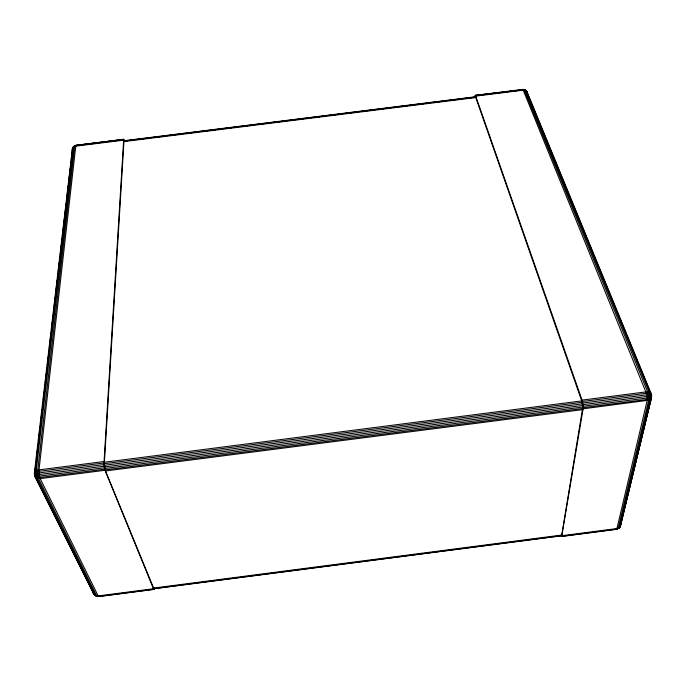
<?xml version="1.0" encoding="UTF-8"?>
<svg xmlns="http://www.w3.org/2000/svg" width="686" height="686" viewBox="0 0 686 686"><rect width="100%" height="100%" fill="white"/><g stroke="black" fill="none" stroke-linecap="round" stroke-linejoin="round"><path stroke-width="1.03" d="M474.892 97.352L475.449 95.311L522.655 89.412L524.962 89.746L526.865 91.367L651.503 394.381L651.649 396.268L620.787 524.67L620.616 523.324L620.376 524.361M154.419 588.631L153.998 589.42L153.45 588.742L105.009 470.279L103.886 464.576L123.694 139.318L124.663 141.162M104.306 463.685L124.003 140.733L475.492 96.76L581.702 400.916L582.843 407.038L561.62 535.817L153.913 588.768L105.507 470.973L104.306 463.685L582.114 402.296M560.959 535.174L561.697 536.469L616.38 529.369L620.024 527.148L651.503 397.503L651.383 394.021L649.085 392.006L646.135 391.877L582.054 400.11L475.449 95.311M123.694 139.318L76.086 145.269L73.916 146.169L72.459 148.219L34.326 473.314L35.106 476.727L94.668 595.371L98.784 596.588L153.998 589.42M103.843 461.541L39.016 469.867L36.144 470.75L34.472 473.091L35.106 476.727L94.428 595.011L97.395 596.58L95.474 595.628L37.173 478.322L36.058 472.011L73.745 146.435L76.343 145.286L123.892 139.335M561.697 536.469L583.1 408.822L583.057 404.663L582.054 400.11M93.596 592.455L93.365 593.201L34.634 475.57L34.514 472.362M34.943 471.085L35.32 467.895M35.689 464.714L36.066 461.524M36.307 459.406L36.684 456.216M37.053 453.034L37.43 449.845M37.67 447.726L38.047 444.537M38.416 441.355L38.793 438.165M39.033 436.047L39.411 432.857M39.779 429.676L40.157 426.486M40.397 424.368L40.774 421.178M41.143 417.997L41.52 414.807M41.76 412.689L42.138 409.499M42.506 406.318L42.884 403.128M43.252 399.947L43.501 397.82M43.87 394.639L44.247 391.449M44.616 388.267L44.984 385.086M45.233 382.96L45.61 379.77M45.979 376.588L46.348 373.407M46.597 371.28L46.974 368.09M47.343 364.909L47.711 361.728M47.96 359.601L48.337 356.411M48.706 353.23L49.075 350.049M49.323 347.922L49.701 344.741M50.069 341.551L50.438 338.37M50.687 336.243L51.064 333.062M51.433 329.872L51.802 326.69M52.05 324.564L52.428 321.382M52.796 318.193L53.165 315.011M53.414 312.885L53.911 308.64M54.16 306.513L54.528 303.332M54.777 301.205L55.274 296.961M55.523 294.834L55.892 291.653M56.141 289.526L56.638 285.282M56.887 283.155L57.255 279.974M57.504 277.847L58.001 273.603M58.25 271.476L58.619 268.295M58.867 266.168L59.365 261.923M59.613 259.797L59.982 256.615M60.231 254.489L60.728 250.244M60.977 248.118L61.346 244.936M61.594 242.81L62.092 238.565M62.34 236.438L62.709 233.257M62.958 231.131L63.455 226.886M63.704 224.759L64.818 215.207M65.067 213.08L66.182 203.528M66.431 201.401L66.928 197.156M67.177 195.03L67.545 191.848M67.794 189.722L68.291 185.477M68.54 183.351L68.909 180.169M69.157 178.043L69.655 173.798M69.903 171.672L70.272 168.49M70.521 166.364L71.018 162.119M71.267 159.992L71.636 156.811M71.884 154.684L72.562 148.065L74.397 146.47M72.536 149.479L72.69 148.073L72.382 150.44L72.965 147.233L75.897 145.569L123.557 139.601M72.227 149.462L72.69 148.073M103.809 462.981L38.931 471.316L35.063 472.517L34.309 474.103L35.663 476.89L39.771 477.507L104.641 469.173M618.163 527.766L618.866 528.306L620.187 526.737L651.503 397.503L650.997 393.155M154.333 587.979L153.913 588.768M72.459 149.316L72.836 148.236M475.115 97.215L475.492 96.76M99.35 595.782L98.784 596.588L96.735 595.945L38.613 478.648L37.413 473.143L74.628 146.435L74.937 145.578L75.46 145.904M95.32 594.899L94.908 595.474L93.365 593.201M94.282 594.05L93.819 594.376L93.27 593.158M524.533 90.158L524.962 89.746L526.351 90.921L650.945 394.021M525.596 90.706C526.505 89.969 527.62 92.524 527.474 93.493L527.045 92.842M34.574 474.266L34.703 475.484L35.398 475.913L39.402 476.127L104.315 467.783M583.203 407.656L647.335 399.415L651.057 397.794L651.606 394.776L650.551 393.438L646.606 393.25L582.465 401.49M616.92 528.4L617.331 528.872L619.792 527.311L620.616 523.324L620.598 524.696M475.244 95.388L524.113 89.652L648.15 393.129L648.69 400.221L618.232 528.22L617.331 528.872M524.73 89.823L526.591 91.281L527.474 93.493L526.385 91.813M104.332 462.244L581.702 400.916M103.886 464.576L38.965 472.92C32.988 473.091 33.177 475.852 39.128 474.558L104.058 466.214M582.808 403.042L648.519 394.622L651.426 394.613L651.554 395.419L651.083 396.782L647.361 397.991L583.194 406.232M104.375 465.28L582.457 403.848M583.057 404.663L647.241 396.414L650.997 395.676L651.348 395.007M104.546 466.917L582.706 405.46M104.804 468.478L582.843 407.038M105.129 469.867L582.851 408.453M105.009 470.279L40.208 478.614L35.972 477.67L35.089 473.649L72.879 147.653L75.777 146.161L123.471 140.193M583.1 408.822L648.69 400.221L650.937 398.617L650.208 392.469M105.507 470.973L582.748 409.619M153.364 588.091L562.04 535.02M153.45 588.742L98.098 595.937L95.474 595.628L93.185 593.021M153.647 588.614L561.868 535.595M562.117 535.672L616.928 528.554L620.187 526.737L620.616 523.324L620.581 525.973L620.007 525.785M154.239 589.205L98.441 596.443L40.208 478.614L39.128 474.558L39.016 469.867L75.777 146.161L76.086 145.269L76.635 145.612M561.388 536.323L616.697 529.138L619.149 528.109L649.976 399.544L650.054 395.933L649.085 392.006L525.45 90.423L523.581 89.497M475.681 95.56L524.113 89.652M80.854 145.089L82.972 144.823M86.136 144.429L89.3 144.034M91.409 143.768L94.582 143.374M97.746 142.971L99.856 142.714M103.02 142.311L105.129 142.053M108.302 141.65L110.412 141.393M113.576 140.99L116.74 140.596M118.858 140.33L122.022 139.935M475.072 95.774L478.211 95.38M481.349 94.985L484.488 94.599M486.58 94.334L489.727 93.939M491.819 93.682L494.958 93.287M498.096 92.893L500.188 92.636M503.327 92.241L505.419 91.975M508.566 91.581L511.705 91.195M513.797 90.929L516.935 90.535M520.074 90.14L522.655 89.412L523.221 90.183L646.984 394.793L647.164 400.59L616.928 528.554L615.994 529.232M475.921 96.1L523.221 90.183L525.45 90.423L527.397 92.507M123.866 141.024L475.724 97.009M125.504 140.956L127.63 140.69M130.812 140.296L132.938 140.03M136.128 139.627L139.318 139.232M141.445 138.966L144.626 138.563M147.816 138.169L149.942 137.903M153.132 137.5L155.259 137.234M158.44 136.84L160.567 136.574M163.757 136.171L165.883 135.905M169.073 135.502L172.255 135.108M174.381 134.842L177.571 134.439M179.698 134.173L182.888 133.779M186.069 133.376L188.196 133.11M191.385 132.715L193.512 132.449M196.702 132.046L198.829 131.781M202.01 131.386L205.2 130.983M207.326 130.717L210.516 130.323M212.643 130.057L215.824 129.654M219.014 129.26L221.141 128.994M224.331 128.591L226.457 128.325M229.639 127.93L231.765 127.665M234.955 127.262L238.145 126.867M240.272 126.601L243.453 126.198M245.579 125.932L248.769 125.538M251.959 125.135L254.086 124.869M257.267 124.475L259.394 124.209M262.584 123.806L264.71 123.54M267.9 123.146L271.081 122.743M273.208 122.477L276.398 122.082M278.525 121.816L281.714 121.413M284.896 121.019L287.022 120.753M290.212 120.35L292.339 120.084M295.529 119.69L297.647 119.424M300.837 119.021L304.027 118.618M306.153 118.352L309.343 117.958M311.461 117.692L314.651 117.289M316.778 117.023L319.968 116.629M323.157 116.226L325.275 115.96M328.465 115.565L330.592 115.299M333.782 114.896L336.972 114.502M339.09 114.236L342.28 113.833M344.406 113.567L347.596 113.173M349.723 112.907L352.904 112.504M356.094 112.11L358.221 111.844M361.411 111.441L363.537 111.175M366.718 110.78L369.908 110.377M372.035 110.112L375.225 109.717M377.351 109.451L380.541 109.048M382.659 108.782L385.849 108.388M389.039 107.985L391.166 107.719M394.356 107.325L396.474 107.059M399.664 106.656L402.854 106.261M404.98 105.996L408.17 105.593M410.288 105.327L413.478 104.932M415.605 104.666L418.794 104.263M421.984 103.869L424.102 103.603M427.292 103.2L429.419 102.934M432.609 102.54L435.799 102.137M437.917 101.871L441.107 101.468M443.233 101.202L446.423 100.808M448.55 100.542L451.731 100.139M453.858 99.873L457.048 99.479M460.237 99.076L462.364 98.81M465.545 98.415L467.672 98.149M470.862 97.746L474.052 97.352M123.78 141.616L475.964 97.549M124.003 140.733L124.44 141.093M96.349 596.005L93.442 593.141M83.092 571.738L84.044 573.65M89.274 584.163L90.226 586.067M527.474 93.493L526.591 91.281L527.474 93.493L527.174 92.327"/></g></svg>
